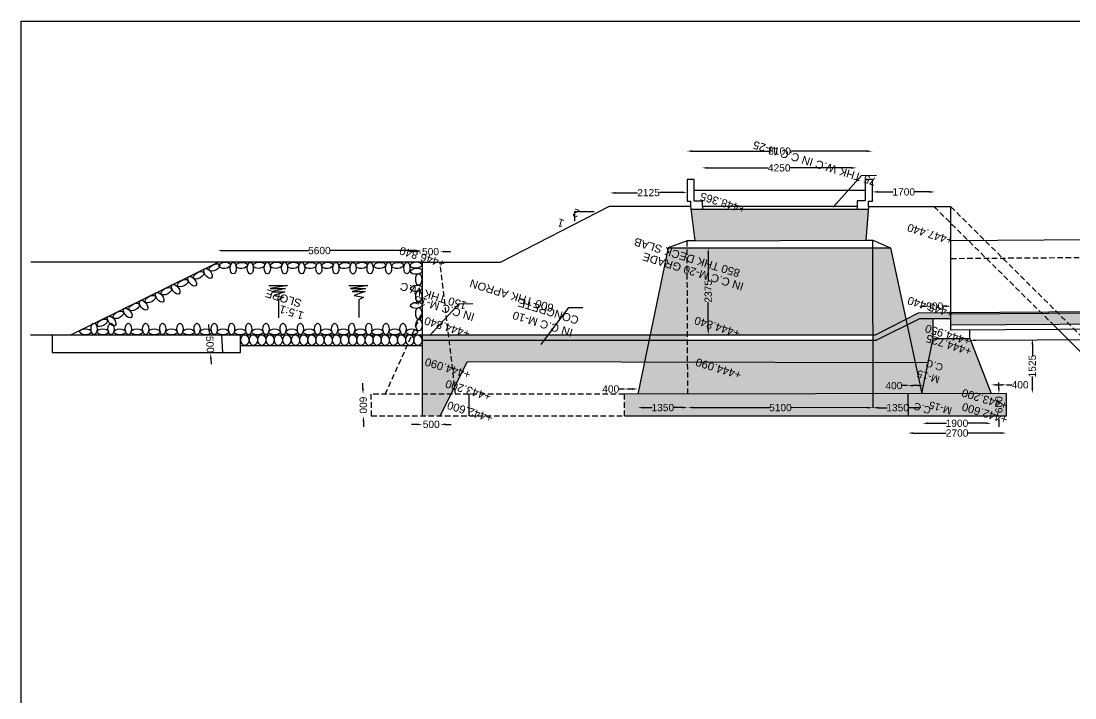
# Model space of a CAD drawing. Header units: millimetres. Extents: x 3621 to 101772, y 3733 to 84143.
# Drawn here: x 3621 to 32578, y 49939 to 68546 of the extents above; entities that cross this region are included whole.
import ezdxf

# ---------------------------------------------------------------- set-up
doc = ezdxf.new("R2010")
doc.units = ezdxf.units.MM
doc.header["$MEASUREMENT"] = 0
doc.linetypes.add('DASHED', pattern=[0.75, 0.5, -0.25])
for name, color, linetype in [('DIM', 7, 'Continuous'), ('DWG', 7, 'Continuous'), ('DWG @ 1', 7, 'Continuous'), ('TXT', 7, 'Continuous'), ('TXT @ 1', 7, 'Continuous')]:
    doc.layers.add(name, color=color, linetype=linetype)
doc.styles.add('Notes', font='arial.ttf')
doc.styles.get("Standard").update_dxf_attribs({"font": 'arial.ttf'})
doc.dimstyles.new('Civil', dxfattribs={"dimtxt": 200, "dimasz": 150, "dimexe": 0.1, "dimexo": 0.0625, "dimgap": 0.09, "dimtad": 0, "dimdec": 0, "dimzin": 12, "dimdsep": 46, "dimtxsty": 'Standard', "dimcen": 0.1, "dimse1": 1, "dimse2": 1, "dimadec": 0, "dimazin": 2, "dimtfac": 1, "dimtdec": 0, "dimtofl": 0, "dimtmove": 0, "dimatfit": 3, "dimfxl": 1, "dimfrac": 1, "dimtolj": 1, "dimtzin": 0, "dimarcsym": 0})
pattern_1 = [(50, (0, 0), (179.31505, -15.68803), [18.75, -206.25]), (355, (0, 0), (-34.68783, 188.04803), [15, -165]), (100.45144, (14.94, -1.3), (144.6272, 172.36), [15.93505, -175.28553]), (46.1842, (0, 50), (266.81033, -41.3798), [28.125, -309.375]), (96.63564, (22.23, 46.55), (233.6655, 243.52965), [23.9026, -262.9284]), (351.18416, (0, 50), (233.6655, 243.52965), [22.5, -247.5]), (21, (25, 37.5), (149.22676, -100.65472), [18.75, -206.25]), (326, (25, 37.5), (60.82883, 181.2875), [15, -165]), (71.45144, (37.44, 29.11), (210.0556, 80.6328), [15.93505, -175.28553]), (37.5, (0, 0), (3.039964, 83.223463), [0, -163, 0, -167.5, 0, -165.625]), (7.5, (0, 0), (65.76738, 98.60293), [0, -95.5, 0, -159.25, 0, -63.125]), (327.5, (-55.75, 0), (133.45561, -5.63872), [0, -62.5, 0, -195, 0, -258.75]), (317.5, (-80.75, 0), (145.79654, 25.02625), [0, -81.25, 0, -129.5, 0, -183.75])]

# ---------------------------------------------------------------- blocks, each defined once
blk = doc.blocks.new('*D2')
at = {"layer": 'Defpoints', "color": 0, "ltscale": 100, "transparency": 16777216}
for p in [(9125, 59923), (8827, 59413), (9154, 59432)]:
    blk.add_point(p, dxfattribs=at)
at = {"layer": 'DIM', "color": 0, "lineweight": -2, "ltscale": 100, "transparency": 16777216}
for p, q in [((8789, 60054), (8780, 60203)), ((8836, 59263), (8845, 59113))]:
    blk.add_line(p, q, dxfattribs=at)
at = {"layer": 'DIM', "color": 0, "ltscale": 100, "transparency": 16777216}
for points in [[(8814, 60055), (8764, 60052), (8798, 59904)], [(8861, 59264), (8811, 59261), (8827, 59413)]]:
    blk.add_solid(points, dxfattribs=at)
at = {"layer": 'DIM', "color": 0, "ltscale": 100, "transparency": 16777216, "insert": (8812, 59658), "char_height": 200, "attachment_point": 5, "rotation": 273.3788}
blk.add_mtext('\\A1;500', dxfattribs=at)
blk = doc.blocks.new('*D3')
at = {"layer": 'Defpoints', "color": 0, "ltscale": 100, "transparency": 16777216}
for p in [(9020, 62202), (14616, 62236), (14616, 62202)]:
    blk.add_point(p, dxfattribs=at)
at = {"layer": 'DIM', "color": 0, "lineweight": -2, "ltscale": 100, "transparency": 16777216}
for p, q in [((9170, 62236), (11520, 62236)), ((14466, 62236), (12117, 62236))]:
    blk.add_line(p, q, dxfattribs=at)
at = {"layer": 'DIM', "color": 0, "ltscale": 100, "transparency": 16777216}
for points in [[(9170, 62260), (9170, 62210), (9020, 62236)], [(14466, 62260), (14466, 62210), (14616, 62236)]]:
    blk.add_solid(points, dxfattribs=at)
at = {"layer": 'DIM', "color": 0, "ltscale": 100, "transparency": 16777216, "insert": (11818, 62236), "char_height": 200, "attachment_point": 5}
blk.add_mtext('\\A1;5600', dxfattribs=at)
blk = doc.blocks.new('*D4')
at = {"layer": 'Defpoints', "color": 0, "ltscale": 100, "transparency": 16777216}
for p in [(14616, 62235.5), (15126.5, 62235.5), (15126.5, 62207.5)]:
    blk.add_point(p, dxfattribs=at)
at = {"layer": 'DIM', "color": 0, "lineweight": -2, "ltscale": 100, "transparency": 16777216}
for p, q in [((14466, 62207.5), (14316, 62207.5)), ((15276.5, 62207.5), (15426.5, 62207.5))]:
    blk.add_line(p, q, dxfattribs=at)
at = {"layer": 'DIM', "color": 0, "ltscale": 100, "transparency": 16777216}
for points in [[(14466, 62232.5), (14466, 62182.5), (14616, 62207.5)], [(15276.5, 62232.5), (15276.5, 62182.5), (15126.5, 62207.5)]]:
    blk.add_solid(points, dxfattribs=at)
at = {"layer": 'DIM', "color": 0, "ltscale": 100, "transparency": 16777216, "insert": (14871.25, 62207.5), "char_height": 200, "attachment_point": 5}
blk.add_mtext('\\A1;500', dxfattribs=at)
blk = doc.blocks.new('*D5')
at = {"layer": 'Defpoints', "color": 0, "ltscale": 100, "transparency": 16777216}
for p in [(19802, 63837), (21923, 63854), (21923, 63838)]:
    blk.add_point(p, dxfattribs=at)
at = {"layer": 'DIM', "color": 0, "lineweight": -2, "ltscale": 100, "transparency": 16777216}
for p, q in [((19953, 63822), (20562, 63827)), ((21773, 63837), (21164, 63832))]:
    blk.add_line(p, q, dxfattribs=at)
at = {"layer": 'DIM', "color": 0, "ltscale": 100, "transparency": 16777216}
for points in [[(19952, 63847), (19953, 63797), (19803, 63821)], [(21773, 63862), (21773, 63812), (21923, 63838)]]:
    blk.add_solid(points, dxfattribs=at)
at = {"layer": 'DIM', "color": 0, "ltscale": 100, "transparency": 16777216, "insert": (20863, 63830), "char_height": 200, "attachment_point": 5, "rotation": 0.4594}
blk.add_mtext('\\A1;2125', dxfattribs=at)
blk = doc.blocks.new('*D6')
at = {"layer": 'Defpoints', "color": 0, "ltscale": 100, "transparency": 16777216}
for p in [(22328, 64627), (26577, 64627), (26577, 64510)]:
    blk.add_point(p, dxfattribs=at)
at = {"layer": 'DIM', "color": 0, "lineweight": -2, "ltscale": 100, "transparency": 16777216}
for p, q in [((22478, 64510), (24150, 64510)), ((26427, 64510), (24755, 64510))]:
    blk.add_line(p, q, dxfattribs=at)
at = {"layer": 'DIM', "color": 0, "ltscale": 100, "transparency": 16777216}
for points in [[(22478, 64535), (22478, 64485), (22328, 64510)], [(26427, 64535), (26427, 64485), (26577, 64510)]]:
    blk.add_solid(points, dxfattribs=at)
at = {"layer": 'DIM', "color": 0, "ltscale": 100, "transparency": 16777216, "insert": (24452, 64510), "char_height": 200, "attachment_point": 5}
blk.add_mtext('\\A1;4250', dxfattribs=at)
blk = doc.blocks.new('*D7')
at = {"layer": 'Defpoints', "color": 0, "ltscale": 100, "transparency": 16777216}
for p in [(21916, 64936), (27010, 64970), (27010, 64936)]:
    blk.add_point(p, dxfattribs=at)
at = {"layer": 'DIM', "color": 0, "lineweight": -2, "ltscale": 100, "transparency": 16777216}
for p, q in [((22066, 64970), (24164, 64970)), ((26860, 64970), (24761, 64970))]:
    blk.add_line(p, q, dxfattribs=at)
at = {"layer": 'DIM', "color": 0, "ltscale": 100, "transparency": 16777216}
for points in [[(22066, 64995), (22066, 64945), (21916, 64970)], [(26860, 64995), (26860, 64945), (27010, 64970)]]:
    blk.add_solid(points, dxfattribs=at)
at = {"layer": 'DIM', "color": 0, "ltscale": 100, "transparency": 16777216, "insert": (24463, 64970), "char_height": 200, "attachment_point": 5}
blk.add_mtext('\\A1;5100', dxfattribs=at)
blk = doc.blocks.new('*D8')
at = {"layer": 'Defpoints', "color": 0, "ltscale": 100, "transparency": 16777216}
for p in [(27015, 63796), (28731, 63849), (28731, 63796)]:
    blk.add_point(p, dxfattribs=at)
at = {"layer": 'DIM', "color": 0, "lineweight": -2, "ltscale": 100, "transparency": 16777216}
for p, q in [((27165, 63849), (27584, 63849)), ((28581, 63849), (28162, 63849))]:
    blk.add_line(p, q, dxfattribs=at)
at = {"layer": 'DIM', "color": 0, "ltscale": 100, "transparency": 16777216}
for points in [[(27165, 63874), (27165, 63824), (27015, 63849)], [(28581, 63874), (28581, 63824), (28731, 63849)]]:
    blk.add_solid(points, dxfattribs=at)
at = {"layer": 'DIM', "color": 0, "ltscale": 100, "transparency": 16777216, "insert": (27873, 63849), "char_height": 200, "attachment_point": 5}
blk.add_mtext('\\A1;1700', dxfattribs=at)
blk = doc.blocks.new('*D9')
at = {"layer": 'Defpoints', "color": 0, "ltscale": 100, "transparency": 16777216}
for p in [(22466, 62311), (22502, 62311), (22454, 59923)]:
    blk.add_point(p, dxfattribs=at)
at = {"layer": 'DIM', "color": 0, "lineweight": -2, "ltscale": 100, "transparency": 16777216}
for p, q in [((22502, 62161), (22502, 61418)), ((22502, 60073), (22502, 60816))]:
    blk.add_line(p, q, dxfattribs=at)
at = {"layer": 'DIM', "color": 0, "ltscale": 100, "transparency": 16777216}
for points in [[(22477, 62161), (22527, 62161), (22502, 62311)], [(22477, 60073), (22527, 60073), (22502, 59923)]]:
    blk.add_solid(points, dxfattribs=at)
at = {"layer": 'DIM', "color": 0, "ltscale": 100, "transparency": 16777216, "insert": (22502, 61117), "char_height": 200, "attachment_point": 5, "rotation": 90}
blk.add_mtext('\\A1;2375', dxfattribs=at)
blk = doc.blocks.new('*D10')
at = {"layer": 'Defpoints', "color": 0, "ltscale": 100, "transparency": 16777216}
for p in [(28279, 60709), (28279, 60709), (29171, 60709)]:
    blk.add_point(p, dxfattribs=at)
at = {"layer": 'DIM', "color": 0, "lineweight": -2, "ltscale": 100, "transparency": 16777216}
for p, q in [((28429, 60709), (28504, 60709)), ((29021, 60709), (28945, 60709))]:
    blk.add_line(p, q, dxfattribs=at)
at = {"layer": 'DIM', "color": 0, "ltscale": 100, "transparency": 16777216}
for points in [[(28429, 60734), (28429, 60684), (28279, 60709)], [(29021, 60734), (29021, 60684), (29171, 60709)]]:
    blk.add_solid(points, dxfattribs=at)
at = {"layer": 'DIM', "color": 0, "ltscale": 100, "transparency": 16777216, "insert": (28725, 60709), "char_height": 200, "attachment_point": 5}
blk.add_mtext('\\A1;900', dxfattribs=at)
blk = doc.blocks.new('*D11')
at = {"layer": 'Defpoints', "color": 0, "ltscale": 100, "transparency": 16777216}
for p in [(27979, 58524), (27979, 58499), (28414, 58499)]:
    blk.add_point(p, dxfattribs=at)
at = {"layer": 'DIM', "color": 0, "lineweight": -2, "ltscale": 100, "transparency": 16777216}
for p, q in [((27979, 58524), (27829, 58524)), ((28264, 58524), (28129, 58524))]:
    blk.add_line(p, q, dxfattribs=at)
at = {"layer": 'DIM', "color": 0, "ltscale": 100, "transparency": 16777216}
for points in [[(28129, 58549), (28129, 58499), (27979, 58524)], [(28264, 58549), (28264, 58499), (28414, 58524)]]:
    blk.add_solid(points, dxfattribs=at)
at = {"layer": 'DIM', "color": 0, "ltscale": 100, "transparency": 16777216, "insert": (27604, 58524), "char_height": 200, "attachment_point": 5}
blk.add_mtext('\\A1;400', dxfattribs=at)
blk = doc.blocks.new('*D12')
at = {"layer": 'Defpoints', "color": 0, "ltscale": 100, "transparency": 16777216}
for p in [(28380, 57917), (27031, 57913), (28380, 57913)]:
    blk.add_point(p, dxfattribs=at)
at = {"layer": 'DIM', "color": 0, "lineweight": -2, "ltscale": 100, "transparency": 16777216}
for p, q in [((27181, 57917), (27417, 57917)), ((28230, 57917), (27995, 57917))]:
    blk.add_line(p, q, dxfattribs=at)
at = {"layer": 'DIM', "color": 0, "ltscale": 100, "transparency": 16777216}
for points in [[(27181, 57942), (27181, 57892), (27031, 57917)], [(28230, 57942), (28230, 57892), (28380, 57917)]]:
    blk.add_solid(points, dxfattribs=at)
at = {"layer": 'DIM', "color": 0, "ltscale": 100, "transparency": 16777216, "insert": (27706, 57917), "char_height": 200, "attachment_point": 5}
blk.add_mtext('\\A1;1350', dxfattribs=at)
blk = doc.blocks.new('*D13')
at = {"layer": 'Defpoints', "color": 0, "ltscale": 100, "transparency": 16777216}
for p in [(20197, 58431), (20198, 58292), (20568, 58293)]:
    blk.add_point(p, dxfattribs=at)
at = {"layer": 'DIM', "color": 0, "lineweight": -2, "ltscale": 100, "transparency": 16777216}
for p, q in [((20197, 58431), (20047, 58431)), ((20418, 58431), (20347, 58431))]:
    blk.add_line(p, q, dxfattribs=at)
at = {"layer": 'DIM', "color": 0, "ltscale": 100, "transparency": 16777216}
for points in [[(20347, 58456), (20347, 58406), (20197, 58431)], [(20418, 58456), (20418, 58406), (20568, 58432)]]:
    blk.add_solid(points, dxfattribs=at)
at = {"layer": 'DIM', "color": 0, "ltscale": 100, "transparency": 16777216, "insert": (19823, 58430), "char_height": 200, "attachment_point": 5, "rotation": 0.0859}
blk.add_mtext('\\A1;400', dxfattribs=at)
blk = doc.blocks.new('*D14')
at = {"layer": 'Defpoints', "color": 0, "ltscale": 100, "transparency": 16777216}
for p in [(20568, 58293), (21940, 58295), (21940, 57921)]:
    blk.add_point(p, dxfattribs=at)
at = {"layer": 'DIM', "color": 0, "lineweight": -2, "ltscale": 100, "transparency": 16777216}
for p, q in [((20719, 57919), (20966, 57920)), ((21790, 57921), (21544, 57920))]:
    blk.add_line(p, q, dxfattribs=at)
at = {"layer": 'DIM', "color": 0, "ltscale": 100, "transparency": 16777216}
for points in [[(20719, 57944), (20719, 57894), (20569, 57919)], [(21790, 57946), (21790, 57896), (21940, 57921)]]:
    blk.add_solid(points, dxfattribs=at)
at = {"layer": 'DIM', "color": 0, "ltscale": 100, "transparency": 16777216, "insert": (21255, 57920), "char_height": 200, "attachment_point": 5, "rotation": 0.0859}
blk.add_mtext('\\A1;1350', dxfattribs=at)
blk = doc.blocks.new('*D15')
at = {"layer": 'Defpoints', "color": 0, "ltscale": 100, "transparency": 16777216}
for p in [(21940, 57921), (27031, 57917), (27031, 57917)]:
    blk.add_point(p, dxfattribs=at)
at = {"layer": 'DIM', "color": 0, "lineweight": -2, "ltscale": 100, "transparency": 16777216}
for p, q in [((22090, 57921), (24187, 57919)), ((26881, 57917), (24784, 57919))]:
    blk.add_line(p, q, dxfattribs=at)
at = {"layer": 'DIM', "color": 0, "ltscale": 100, "transparency": 16777216}
for points in [[(22090, 57946), (22090, 57896), (21940, 57921)], [(26881, 57942), (26881, 57892), (27031, 57917)]]:
    blk.add_solid(points, dxfattribs=at)
at = {"layer": 'DIM', "color": 0, "ltscale": 100, "transparency": 16777216, "insert": (24486, 57919), "char_height": 200, "attachment_point": 5, "rotation": 359.9506}
blk.add_mtext('\\A1;5100', dxfattribs=at)
blk = doc.blocks.new('*D16')
at = {"layer": 'Defpoints', "color": 0, "ltscale": 100, "transparency": 16777216}
for p in [(13017, 58289), (13234, 58292), (13242, 57692)]:
    blk.add_point(p, dxfattribs=at)
at = {"layer": 'DIM', "color": 0, "lineweight": -2, "ltscale": 100, "transparency": 16777216}
for p, q in [((13015, 58439), (13013, 58589)), ((13028, 57539), (13030, 57389))]:
    blk.add_line(p, q, dxfattribs=at)
at = {"layer": 'DIM', "color": 0, "ltscale": 100, "transparency": 16777216}
for points in [[(13040, 58440), (12990, 58439), (13017, 58289)], [(13053, 57540), (13003, 57539), (13026, 57689)]]:
    blk.add_solid(points, dxfattribs=at)
at = {"layer": 'DIM', "color": 0, "ltscale": 100, "transparency": 16777216, "insert": (13022, 57989), "char_height": 200, "attachment_point": 5, "rotation": 270.7877}
blk.add_mtext('\\A1;600', dxfattribs=at)
blk = doc.blocks.new('*D17')
at = {"layer": 'Defpoints', "color": 0, "ltscale": 100, "transparency": 16777216}
for p in [(14647, 57692), (15135, 57692), (15135, 57459)]:
    blk.add_point(p, dxfattribs=at)
at = {"layer": 'DIM', "color": 0, "lineweight": -2, "ltscale": 100, "transparency": 16777216}
for p, q in [((14497, 57459), (14347, 57459)), ((15285, 57459), (15435, 57459))]:
    blk.add_line(p, q, dxfattribs=at)
at = {"layer": 'DIM', "color": 0, "ltscale": 100, "transparency": 16777216}
for points in [[(14497, 57484), (14497, 57434), (14647, 57459)], [(15285, 57484), (15285, 57434), (15135, 57459)]]:
    blk.add_solid(points, dxfattribs=at)
at = {"layer": 'DIM', "color": 0, "ltscale": 100, "transparency": 16777216, "insert": (14891, 57459), "char_height": 200, "attachment_point": 5}
blk.add_mtext('\\A1;500', dxfattribs=at)
blk = doc.blocks.new('*D18')
at = {"layer": 'Defpoints', "color": 0, "ltscale": 100, "transparency": 16777216}
for p in [(28391, 57692), (30282, 57692), (30282, 57489)]:
    blk.add_point(p, dxfattribs=at)
at = {"layer": 'DIM', "color": 0, "lineweight": -2, "ltscale": 100, "transparency": 16777216}
for p, q in [((28541, 57489), (29047, 57489)), ((30132, 57489), (29625, 57489))]:
    blk.add_line(p, q, dxfattribs=at)
at = {"layer": 'DIM', "color": 0, "ltscale": 100, "transparency": 16777216}
for points in [[(28541, 57514), (28541, 57464), (28391, 57489)], [(30132, 57514), (30132, 57464), (30282, 57489)]]:
    blk.add_solid(points, dxfattribs=at)
at = {"layer": 'DIM', "color": 0, "ltscale": 100, "transparency": 16777216, "insert": (29336, 57489), "char_height": 200, "attachment_point": 5}
blk.add_mtext('\\A1;1900', dxfattribs=at)
blk = doc.blocks.new('*D19')
at = {"layer": 'Defpoints', "color": 0, "ltscale": 100, "transparency": 16777216}
for p in [(27990, 57198), (30692, 57220), (30692, 57198)]:
    blk.add_point(p, dxfattribs=at)
at = {"layer": 'DIM', "color": 0, "lineweight": -2, "ltscale": 100, "transparency": 16777216}
for p, q in [((28140, 57220), (29041, 57220)), ((30542, 57220), (29641, 57220))]:
    blk.add_line(p, q, dxfattribs=at)
at = {"layer": 'DIM', "color": 0, "ltscale": 100, "transparency": 16777216}
for points in [[(28140, 57245), (28140, 57195), (27990, 57220)], [(30542, 57245), (30542, 57195), (30692, 57220)]]:
    blk.add_solid(points, dxfattribs=at)
at = {"layer": 'DIM', "color": 0, "ltscale": 100, "transparency": 16777216, "insert": (29341, 57220), "char_height": 200, "attachment_point": 5}
blk.add_mtext('\\A1;2700', dxfattribs=at)
blk = doc.blocks.new('*D20')
at = {"layer": 'Defpoints', "color": 0, "ltscale": 100, "transparency": 16777216}
for p in [(30489, 58308), (30697, 58308), (30697, 57692)]:
    blk.add_point(p, dxfattribs=at)
at = {"layer": 'DIM', "color": 0, "lineweight": -2, "ltscale": 100, "transparency": 16777216}
for p, q in [((30489, 58458), (30489, 58608)), ((30489, 57542), (30489, 57392))]:
    blk.add_line(p, q, dxfattribs=at)
at = {"layer": 'DIM', "color": 0, "ltscale": 100, "transparency": 16777216}
for points in [[(30464, 58458), (30514, 58458), (30489, 58308)], [(30464, 57542), (30514, 57542), (30489, 57692)]]:
    blk.add_solid(points, dxfattribs=at)
at = {"layer": 'DIM', "color": 0, "ltscale": 100, "transparency": 16777216, "insert": (30489, 58000), "char_height": 200, "attachment_point": 5, "rotation": 90}
blk.add_mtext('\\A1;600', dxfattribs=at)
blk = doc.blocks.new('*D21')
at = {"layer": 'Defpoints', "color": 0, "ltscale": 100, "transparency": 16777216}
for p in [(30696, 58546), (30281, 58307), (30697, 58308)]:
    blk.add_point(p, dxfattribs=at)
at = {"layer": 'DIM', "color": 0, "lineweight": -2, "ltscale": 100, "transparency": 16777216}
for p, q in [((30430, 58546), (30546, 58546)), ((30696, 58546), (30846, 58546))]:
    blk.add_line(p, q, dxfattribs=at)
at = {"layer": 'DIM', "color": 0, "ltscale": 100, "transparency": 16777216}
for points in [[(30430, 58571), (30430, 58521), (30280, 58545)], [(30546, 58571), (30546, 58521), (30696, 58546)]]:
    blk.add_solid(points, dxfattribs=at)
at = {"layer": 'DIM', "color": 0, "ltscale": 100, "transparency": 16777216, "insert": (31071, 58546), "char_height": 200, "attachment_point": 5, "rotation": 0.0859}
blk.add_mtext('\\A1;400', dxfattribs=at)
blk = doc.blocks.new('*D22')
at = {"layer": 'Defpoints', "color": 0, "ltscale": 100, "transparency": 16777216}
for p in [(30697, 59813), (31408, 59813), (30697, 58308)]:
    blk.add_point(p, dxfattribs=at)
at = {"layer": 'DIM', "color": 0, "lineweight": -2, "ltscale": 100, "transparency": 16777216}
for p, q in [((31408, 59663), (31408, 59351)), ((31408, 58458), (31408, 58771))]:
    blk.add_line(p, q, dxfattribs=at)
at = {"layer": 'DIM', "color": 0, "ltscale": 100, "transparency": 16777216}
for points in [[(31383, 59663), (31433, 59663), (31408, 59813)], [(31383, 58458), (31433, 58458), (31408, 58308)]]:
    blk.add_solid(points, dxfattribs=at)
at = {"layer": 'DIM', "color": 0, "ltscale": 100, "transparency": 16777216, "insert": (31408, 59061), "char_height": 200, "attachment_point": 5, "rotation": 90}
blk.add_mtext('\\A1;1525', dxfattribs=at)
blk = doc.blocks.new('*D23')
at = {"layer": 'Defpoints', "color": 0, "ltscale": 100, "transparency": 16777216}
for p in [(42191, 60525), (29688, 60448), (42196, 59848)]:
    blk.add_point(p, dxfattribs=at)
at = {"layer": 'DIM', "color": 0, "lineweight": -2, "ltscale": 100, "transparency": 16777216}
for p, q in [((29842, 59771), (35577, 59807)), ((42046, 59847), (36311, 59811))]:
    blk.add_line(p, q, dxfattribs=at)
at = {"layer": 'DIM', "color": 0, "ltscale": 100, "transparency": 16777216}
for points in [[(29842, 59796), (29842, 59746), (29692, 59770)], [(42045, 59872), (42046, 59822), (42196, 59848)]]:
    blk.add_solid(points, dxfattribs=at)
at = {"layer": 'DIM', "color": 0, "ltscale": 100, "transparency": 16777216, "insert": (35944, 59809), "char_height": 200, "attachment_point": 5, "rotation": 0.3555}
blk.add_mtext('\\A1;12500', dxfattribs=at)

msp = doc.modelspace()

# ---------------------------------------------------------------- hatches: boundary and pattern name
at = {"layer": 'DWG', "ltscale": 300}
h = msp.add_hatch(dxfattribs=at)
h.set_pattern_fill('AR-CONC', color=256, scale=25)
h.set_pattern_definition(pattern_1)
h.paths.add_polyline_path([(20877, 59777.3), (20752.4, 59177.5), (21936.4, 59175.4), (21934.1, 59777.3)])
h.paths.add_polyline_path([(20907.4, 59923.1), (21933.5, 59923.1), (21924.2, 62310.8), (21403.7, 62310.9)])
h.paths.add_polyline_path([(20752.4, 59177.5), (20568.5, 58292.8), (21939.8, 58294.8), (21936.4, 59175.4)])
h.paths.add_polyline_path([(21934.1, 59777.3), (21933.5, 59923.1), (20907.4, 59923.1), (20877, 59777.3)])
h.paths.add_polyline_path([(20877, 59777.3), (20907.4, 59923.1), (15367.7, 59923.1), (15384.9, 59777.3)])
h.paths.add_polyline_path([(15384.9, 59777.3), (15367.7, 59923.1), (14646.9, 59923.1), (14646.9, 59777.3)])
h.paths.add_polyline_path([(27028.6, 59166.3), (27030.3, 58302.5), (28374, 58304.5), (28189.4, 59164.2)])
h.paths.add_polyline_path([(28189.4, 59164.2), (27967.6, 60196.7), (27120.3, 59777.3), (27027.3, 59777.3), (27028.6, 59166.3)])
h.paths.add_polyline_path([(28189.4, 59164.2), (28550.5, 59163.6), (28684.8, 59817.4), (28684.8, 60369.8), (28317.5, 60369.8), (27967.6, 60196.7)])
h.paths.add_polyline_path([(28374, 58304.5), (28550.5, 59163.6), (28189.4, 59164.2)])
h.paths.add_polyline_path([(27513.8, 62309.9), (27022.1, 62310), (27027, 59923.1), (27101.7, 59923.1), (27934.6, 60350.4)])
h.paths.add_polyline_path([(27967.6, 60196.7), (27934.6, 60350.4), (27101.7, 59923.1), (27027, 59923.1), (27027.3, 59777.3), (27120.3, 59777.3)])
h = msp.add_hatch(dxfattribs=at)
h.set_pattern_fill('AR-CONC', color=256, scale=25)
h.set_pattern_definition(pattern_1)
h.paths.add_polyline_path([(31671.3, 60508.2), (29170.6, 60492), (29170.6, 60369.8), (29169.8, 60199.1), (31966.9, 60215.4)])
h.paths.add_polyline_path([(32120, 60511.1), (31671.3, 60508.2), (31966.9, 60215.4), (32415.1, 60218)])
h.paths.add_polyline_path([(29170.6, 60533.2), (28283.2, 60529.3), (27934.6, 60350.4), (27967.6, 60196.7), (28317.5, 60369.8), (29170.6, 60369.8)])
at = {"layer": 'DWG @ 1', "ltscale": 300}
h = msp.add_hatch(dxfattribs=at)
h.set_pattern_fill('AR-CONC', color=256, scale=25)
h.set_pattern_definition(pattern_1)
h.paths.add_polyline_path([(22026.8, 63373.4), (22133.7, 62509.2), (26833.5, 62521.1), (26897.3, 63377.8), (26592.4, 63377.8)])
h.paths.add_polyline_path([(21924.2, 62310.8), (21933.5, 59923.1), (27027, 59923.1), (27022.1, 62310)])
h.paths.add_polyline_path([(27028.6, 59166.3), (27027.3, 59777.3), (21934.1, 59777.3), (21936.4, 59175.4)])
h.paths.add_polyline_path([(21936.4, 59175.4), (21939.8, 58294.8), (27030.3, 58302.5), (27028.6, 59166.3)])
h.paths.add_polyline_path([(20197.6, 58292.2), (20197.6, 57692.2), (27997.7, 57692.2), (27990.2, 58303.9)])
h.paths.add_polyline_path([(27997.7, 57692.2), (30696.7, 57692.2), (30696.7, 58308), (27990.2, 58303.9)])
h.paths.add_polyline_path([(30280.6, 58307.4), (29685.7, 59817.4), (28684.8, 59817.4), (28374, 58304.5)])
h.paths.add_polyline_path([(20752.4, 59177.5), (20877, 59777.3), (15384.9, 59777.3), (15537.2, 58485.9), (15892, 59186.3)])
h.paths.add_polyline_path([(14646.9, 58292.2), (15439.1, 58292.2), (15537.2, 58485.9), (15384.9, 59777.3), (14646.9, 59777.3)])
h.paths.add_polyline_path([(14646.9, 58292.2), (14646.9, 57692.2), (15135.1, 57692.2), (15439.1, 58292.2)])
h.paths.add_polyline_path([(23342.6, 59994.3), (24745.3, 59994.3), (24745.3, 60331.3), (23342.6, 60331.3)], flags=24)
h.paths.add_polyline_path([(23336.9, 61646.3), (26474, 61646.3), (26474, 61987.6), (23336.9, 61987.6)], flags=24)
h.paths.add_polyline_path([(23439.4, 61279), (26439.1, 61279), (26439.1, 61620.3), (23439.4, 61620.3)], flags=24)
h.paths.add_polyline_path([(23377.4, 58846.2), (24780.1, 58846.2), (24780.1, 59183.2), (23377.4, 59183.2)], flags=9)
h.paths.add_polyline_path([(29162.6, 57860.4), (29901.2, 57860.4), (29901.2, 58166.8), (29162.6, 58166.8)], flags=24)
h.paths.add_polyline_path([(28590.5, 57871.7), (29175.1, 57871.7), (29175.1, 58182), (28590.5, 58182)], flags=24)
h.paths.add_polyline_path([(28831.7, 58718.9), (29570.3, 58718.9), (29570.3, 59025.3), (28831.7, 59025.3)], flags=24)
h.paths.add_polyline_path([(28924.5, 59053.3), (29509.1, 59053.3), (29509.1, 59363.5), (28924.5, 59363.5)], flags=24)
h = msp.add_hatch(dxfattribs=at)
h.set_pattern_fill('AR-CONC', color=256, scale=25)
h.set_pattern_definition(pattern_1)
h.paths.add_polyline_path([(32120, 60511.1), (32415.1, 60218), (42675.1, 60277.8), (42674.2, 60499.4), (42617.9, 60498.5, -1.0410657), (42558.4, 60496.1, -0.437368), (42590.5, 60525.9), (42590.5, 60579.9), (41262.5, 60570.5)])
h.paths.add_polyline_path([(42191.3, 54766.8), (42697.7, 54766.8), (42678.5, 59449.9), (42191.3, 59449.7)])
h.paths.add_polyline_path([(43179.2, 59450.2), (42678.5, 59449.9), (42697.7, 54766.8), (43199.2, 54766.8)])
h.paths.add_polyline_path([(42675.7, 60131.6), (42191.3, 60128.6), (42191.3, 59449.7), (42678.5, 59449.9)])
h.paths.add_polyline_path([(42678.5, 59449.9), (43179.2, 59450.2), (43176.3, 60134.7), (42675.7, 60131.6)])
h.paths.add_polyline_path([(42734.6, 60580.9), (42734.6, 60525.2, -0.481879), (42771.1, 60496.1, -1.0652542), (42711.7, 60499.9), (42674.2, 60499.4), (42675.1, 60277.8), (52963.1, 60337.8), (53279.6, 60655.7)])
h.paths.add_polyline_path([(40449.2, 60076.1), (41851.9, 60076.1), (41851.9, 60413), (40449.2, 60413)], flags=9)

# ---------------------------------------------------------------- linework, layer by layer
at = {"ltscale": 100}
msp.add_lwpolyline([(101771.4, 3745.9), (3621.1, 3745.9), (3621.1, 68546.1), (101771.4, 68546.1)], close=True, dxfattribs=at)
at = {"layer": 'DWG'}
for points in [[(14646.9, 59777.3), (27120.3, 59777.3), (28317.5, 60369.8), (29170.6, 60369.8), (29170.6, 63441.1), (26902, 63441.1), (26902, 63598.8), (27015.1, 63598.8), (27015.1, 64192.6), (26810.4, 64192.6), (26810.4, 63605.4), (26592.4, 63605.4), (26592.4, 63377.8)], [(22348.4, 63452.7), (22348.4, 63594.3), (22118.5, 63594.3), (22118.5, 64195.2), (21922.8, 64195.2), (21922.8, 63594.3), (22010.9, 63594.3), (22016.9, 63454.1)], [(22118.5, 63894.4), (26810.4, 63899.5)], [(14646.9, 61916.3), (16792.5, 61916.3), (19791.8, 63454.1), (22016.9, 63454.1), (22133.7, 62509.2), (21923.4, 62509.2), (21403.7, 62310.9), (20568.5, 58292.8)], [(26592.4, 63452.7), (22348.4, 63452.7), (22348.4, 63373.7)], [(26902, 63441.1), (26833.5, 62521.1), (27021.7, 62521.1), (27513.8, 62309.9), (28374, 58304.5), (28684.8, 59817.4), (28684.8, 60369.8)], [(22026.8, 63373.4), (26592.4, 63377.8)], [(26592.4, 63377.8), (26897.3, 63377.8)], [(29170.6, 62517.1), (56142.4, 62707), (56142.4, 60215.1), (29169, 60047.8), (29170.6, 60369.8)], [(21403.7, 62310.9), (27513.8, 62309.9)], [(22133.7, 62509.2), (26833.5, 62521.1)], [(27031.1, 57912.9), (27021.7, 62521.1)], [(14646.9, 57692.2), (14646.9, 61916.3), (3886, 61916.3)], [(4992.2, 59923.1), (9033.7, 61916.3)], [(10428, 61276.5), (10943.5, 61276.5), (10469, 61194), (10890, 61194), (10514.5, 61103.5), (10869.5, 61103.5), (10568, 61000), (10828, 60955), (10696, 60880.5), (10696, 60390.5)], [(12631.5, 61280.5), (13147, 61280.5), (12672.5, 61198), (13093.5, 61198), (12718, 61107.5), (13073, 61107.5), (12771.5, 61004), (13031.5, 60959), (12899.5, 60884.5), (12899.5, 60394.5)], [(3875.8, 59923.1), (27101.7, 59923.1), (28283.2, 60529.3), (29170.6, 60533.2)], [(29170.6, 60533.2), (56075.9, 60721)], [(56142.4, 60676), (41262.5, 60570.5), (29170.6, 60492)], [(29169.8, 60199.1), (56142.4, 60356.4)], [(31966.9, 60215.4), (37432.5, 54766.8), (47922.5, 54766.8), (53494, 60340.9)], [(29685.7, 59817.4), (29688.1, 60051)], [(4478.6, 59923.1), (4478.6, 59431.9), (9648.8, 59431.9), (9648.8, 59923.1)], [(28684.8, 59817.4), (29685.7, 59817.4), (30280.6, 58307.4)], [(9648.8, 59630.2), (14646.9, 59630.2)], [(15135.1, 57692.2), (15892, 59186.3), (28550.5, 59163.6)], [(15930.5, 57692.2), (15937.5, 58292.2)], [(20197.6, 57692.2), (30696.7, 57692.2), (30696.7, 58308), (20197.6, 58292.2)], [(27990.2, 58303.9), (27997.7, 57692.2)]]:
    msp.add_lwpolyline(points, dxfattribs=at)
at = {"layer": 'DWG', "linetype": 'DASHED', "ltscale": 300}
for points in [[(28710.6, 63441.1), (31966.9, 60215.4)], [(29170.6, 63441.1), (37910.9, 54758.8)], [(21939.8, 58294.8), (21923.4, 62509.2)], [(29170.6, 62021.5), (56142.4, 62216.1)], [(15560, 58292.2), (15132.6, 61916.3)], [(13629.3, 58292.2), (14646.9, 60547.6)]]:
    msp.add_lwpolyline(points, dxfattribs=at)
at = {"layer": 'DWG', "ltscale": 100}
msp.add_lwpolyline([(9125, 59923.1), (9154, 59431.9)], dxfattribs=at)
at = {"layer": 'DWG', "linetype": 'DASHED', "ltscale": 300}
msp.add_lwpolyline([(13241.8, 57692.2), (20197.6, 57692.2), (20197.6, 58292.2), (13233.6, 58292.2)], close=True, dxfattribs=at)
at = {"layer": 'DWG'}
for centre, major_axis, ratio in [((8758.3, 61608), (98, -124.5), 0.5360676), ((8936.5, 61772.1), (-139.3, -75.1), 0.5122113), ((9215.1, 61830.5), (157.9, 13.4), 0.5360676), ((9449.3, 61753.3), (-0.4, -158.4), 0.5360676), ((9683.1, 61828), (157.9, 13.4), 0.5360676), ((9917.3, 61750.8), (-0.4, -158.4), 0.5360676), ((10154.1, 61832.5), (157.9, 13.4), 0.5360676), ((10388.3, 61755.3), (-0.4, -158.4), 0.5360676), ((10626.6, 61832.5), (157.9, 13.4), 0.5360676), ((10860.8, 61755.3), (-0.4, -158.4), 0.5360676), ((11099.6, 61830), (157.9, 13.4), 0.5360676), ((11333.8, 61752.8), (-0.4, -158.4), 0.5360676), ((11570.1, 61825.5), (157.9, 13.4), 0.5360676), ((11804.3, 61748.3), (-0.4, -158.4), 0.5360676), ((12036.1, 61830), (157.9, 13.4), 0.5360676), ((12270.3, 61752.8), (-0.4, -158.4), 0.5360676), ((12511.1, 61825.5), (157.9, 13.4), 0.5360676), ((12745.3, 61748.3), (-0.4, -158.4), 0.5360676), ((12977.1, 61830), (157.9, 13.4), 0.5360676), ((13211.3, 61752.8), (-0.4, -158.4), 0.5360676), ((13477.6, 61827.5), (157.9, 13.4), 0.5360676), ((13718.8, 61750.3), (-0.4, -158.4), 0.5360676), ((13968.6, 61827.5), (157.9, 13.4), 0.5360676), ((14221.3, 61757.3), (-0.4, -158.4), 0.5360676), ((14475.6, 61839), (157.9, 13.4), 0.5360676), ((14482.6, 61669), (157.9, 13.4), 0.5360676), ((8064.5, 61342), (-139.3, -75.1), 0.5122113), ((8322.7, 61393.2), (98, -124.5), 0.5360676), ((8500.1, 61556.9), (-139.3, -75.1), 0.5122113), ((14548.8, 61445.3), (-0.4, -158.4), 0.5360676), ((7429.9, 60952.9), (98, -124.5), 0.5360676), ((7612.9, 61119.3), (-139.3, -75.1), 0.5122113), ((7871.1, 61170.5), (98, -124.5), 0.5360676), ((14482.6, 61199.5), (157.9, 13.4), 0.5360676), ((14548.8, 60975.8), (-0.4, -158.4), 0.5360676), ((6987.8, 60734.9), (98, -124.5), 0.5360676), ((7171.7, 60901.7), (-139.3, -75.1), 0.5122113), ((14482.6, 60733.5), (157.9, 13.4), 0.5360676), ((6294.4, 60469.1), (-139.3, -75.1), 0.5122113), ((6552.6, 60520.3), (98, -124.5), 0.5360676), ((6729.6, 60683.7), (-139.3, -75.1), 0.5122113), ((14548.8, 60509.8), (-0.4, -158.4), 0.5360676), ((5628, 60086), (0, -158.4), 0.5360676), ((5851.3, 60250.6), (-139.3, -75.1), 0.5122113), ((6109.5, 60301.7), (98, -124.5), 0.5360676), ((6094, 60081.6), (0, -158.4), 0.5360676), ((6567, 60081.6), (0, -158.4), 0.5360676), ((7044, 60081.6), (0, -158.4), 0.5360676), ((7515, 60081.6), (0, -158.4), 0.5360676), ((7985.5, 60081.6), (0, -158.4), 0.5360676), ((8457.5, 60081.6), (0, -158.4), 0.5360676), ((8928, 60081.6), (0, -158.4), 0.5360676), ((9403.5, 60081.6), (0, -158.4), 0.5360676), ((9878, 60081.6), (0, -158.4), 0.5360676), ((10348.5, 60081.6), (0, -158.4), 0.5360676), ((10821.5, 60081.6), (0, -158.4), 0.5360676), ((11297, 60081.6), (0, -158.4), 0.5360676), ((11767, 60081.6), (0, -158.4), 0.5360676), ((12237.5, 60081.6), (0, -158.4), 0.5360676), ((12708.5, 60081.6), (0, -158.4), 0.5360676), ((13176, 60081.6), (0, -158.4), 0.5360676), ((13649, 60081.6), (0, -158.4), 0.5360676), ((14117.5, 60081.6), (0, -158.4), 0.5360676), ((14554.9, 60186.3), (-0.4, -158.4), 0.5360676), ((5393.3, 60005.9), (-158.2, 0), 0.5122113), ((5866.3, 60005.9), (-158.2, 0), 0.5122113), ((6332.2, 60001.5), (-158.2, 0), 0.5122113), ((6805.2, 60001.5), (-158.2, 0), 0.5122113), ((7282.2, 60001.5), (-158.2, 0), 0.5122113), ((7753.2, 60001.5), (-158.2, 0), 0.5122113), ((8223.8, 60001.5), (-158.2, 0), 0.5122113), ((8695.8, 60001.5), (-158.2, 0), 0.5122113), ((9166.2, 60001.5), (-158.2, 0), 0.5122113), ((9641.8, 60001.5), (-158.2, 0), 0.5122113), ((10116.2, 60001.5), (-158.2, 0), 0.5122113), ((10586.8, 60001.5), (-158.2, 0), 0.5122113), ((11059.8, 60001.5), (-158.2, 0), 0.5122113), ((11535.2, 60001.5), (-158.2, 0), 0.5122113), ((12005.2, 60001.5), (-158.2, 0), 0.5122113), ((12475.8, 60001.5), (-158.2, 0), 0.5122113), ((12946.8, 60001.5), (-158.2, 0), 0.5122113), ((13414.2, 60001.5), (-158.2, 0), 0.5122113), ((13887.2, 60001.5), (-158.2, 0), 0.5122113), ((14355.8, 60001.5), (-158.2, 0), 0.5122113), ((9770.2, 59776.7), (-5.8, 146.5), 0.7570879), ((10004.2, 59776.7), (-5.8, 146.5), 0.7570879), ((10235.2, 59776.7), (-5.8, 146.5), 0.7570879), ((10464.2, 59776.7), (-5.8, 146.5), 0.7570879), ((10689.2, 59776.7), (-5.8, 146.5), 0.7570879), ((10923.8, 59776.7), (-5.8, 146.5), 0.7570879), ((11163.8, 59776.7), (-5.8, 146.5), 0.7570879), ((11388.8, 59776.7), (-5.8, 146.5), 0.7570879), ((11611.2, 59776.7), (-5.8, 146.5), 0.7570879), ((11833.8, 59776.7), (-5.8, 146.5), 0.7570879), ((12061.8, 59776.7), (-5.8, 146.5), 0.7570879), ((12290.2, 59776.7), (-5.8, 146.5), 0.7570879), ((12512.2, 59776.7), (-5.8, 146.5), 0.7570879), ((12734.8, 59776.7), (-5.8, 146.5), 0.7570879), ((12960.2, 59776.7), (-5.8, 146.5), 0.7570879), ((13185.8, 59776.7), (-5.8, 146.5), 0.7570879), ((13402.2, 59776.7), (-5.8, 146.5), 0.7570879), ((13627.8, 59776.7), (-5.8, 146.5), 0.7570879), ((13855.8, 59776.7), (-5.8, 146.5), 0.7570879), ((14075.2, 59776.7), (-5.8, 146.5), 0.7570879), ((14300.8, 59776.7), (-5.8, 146.5), 0.7570879), ((14526.2, 59776.7), (-5.8, 146.5), 0.7570879)]:
    msp.add_ellipse(centre, major_axis=major_axis, ratio=ratio, dxfattribs=at)
at = {"layer": 'TXT'}
msp.add_lwpolyline([(19364.5, 63298.5), (18831.5, 63298.5), (18831.5, 63041)], dxfattribs=at)

# ---------------------------------------------------------------- texts
at = {"layer": 'TXT @ 1', "style": 'Notes'}
for s, height, p in [('75 THK W.C IN C.C M-25', 220, (27136.8, 64225.3)), ('+448.365', 220, (23555.4, 63463.9)), ('2', 220, (18982.7, 63346.3)), ('1', 220, (18564.2, 63072.7)), ('+447.440', 220, (29247.8, 62604.3)), ('850 THK DECK SLAB', 220, (23393.7, 61707)), ('+446.840', 220, (15292.9, 61971.1)), ('IN C.C M-20 GRADE', 220, (23496.2, 61339.7)), ('600 THK APRON', 220, (18275, 60748.7)), ('SLOPE', 220, (11350.2, 60877.6)), ('150 THK W.C', 220, (15887.2, 60815.2)), ('IN C.C M-15', 220, (16100.8, 60501.3)), ('CONCRETE', 220, (18966.2, 60412.9)), ('+445.440', 220, (29254.7, 60599.2)), ('1.5:1', 220, (11411.7, 60540.7)), ('IN C.C M-10', 220, (18802.4, 60072.3)), ('+444.840', 220, (15976.8, 60045.2)), ('+444.840', 220, (23398.7, 60054.2)), ('+444.950', 220, (29735.6, 59834.8)), ('+444.725', 220, (29762.8, 59560.1)), ('+444.090', 220, (15991.8, 58915.3)), ('+444.090', 220, (23433.5, 58906.1)), ('C.C', 200, (28976.2, 59108.4)), ('M-15', 200, (28882.7, 58773.4)), ('+443.200', 220, (16554.7, 58311.4)), ('+443.200', 220, (30743.4, 58064.7)), ('+442.600', 220, (16603.2, 57721.6)), ('C.C', 200, (28642.2, 57926.8)), ('M-15', 200, (29213.6, 57914.9)), ('+442.600', 220, (30747.4, 57679.6))]:
    msp.add_text(s, height=height, rotation=162.91013, dxfattribs=at).set_placement(p)

# ---------------------------------------------------------------- dimensions: what is measured, and where the dimension line sits
at = {"layer": 'DIM', "ltscale": 100}
for p1, p2, distance, text, picture, middle in [((21915.7, 64935.8), (27009.6, 64935.8), 34.3, '5100', '*D7', (24462.6, 64970.1)), ((22328.2, 64626.8), (26576.5, 64626.8), -116.7, '4250', '*D6', (24452.3, 64510.1)), ((19802.5, 63837), (21922.8, 63854), -15.8, '2125', '*D5', (20862.8, 63829.7)), ((27015.1, 63796), (28730.9, 63796), 53.3, '1700', '*D8', (27873, 63849.3)), ((9020.5, 62202.5), (14616, 62202.5), 33, '5600', '*D3', (11818.2, 62235.5)), ((14616, 62235.5), (15126.5, 62235.5), -28, '500', '*D4', (14871.2, 62207.5)), ((29170.6, 60708.5), (28278.7, 60708.5), 0, '900', '*D10', (28724.6, 60708.5)), ((29688.1, 60447.9), (42191.3, 60525.5), -677.9, '12500', '*D23', (35943.9, 59808.8)), ((9125, 59923.1), (9154, 59431.9), -327.6, '500', '*D2', (8812.5, 59658.2)), ((30696.7, 58308), (30696.7, 59813.2), -711.7, '1525', '*D22', (31408.4, 59060.6)), ((20568.5, 58292.8), (20197.6, 58292.2), -138.8, '400', '*D13', (19822.7, 58430.5)), ((28413.9, 58498.6), (27978.9, 58498.6), -25, '400', '*D11', (27604.2, 58523.6)), ((30280.6, 58307.4), (30696.7, 58308), 237.9, '400', '*D21', (31071, 58546.5)), ((30696.7, 57692.2), (30696.7, 58308), 207.4, '600', '*D20', (30489.2, 58000.1)), ((20568.5, 58292.8), (21939.8, 58294.8), -373.8, '1350', '*D14', (21254.7, 57920.1)), ((21940.4, 57921.1), (27031.1, 57916.7), 0, '5100', '*D15', (24485.8, 57918.9)), ((27031.1, 57912.9), (28380.1, 57912.9), 3.8, '1350', '*D12', (27705.6, 57916.7)), ((14646.9, 57692.2), (15135.1, 57692.2), -233.2, '500', '*D17', (14891, 57459)), ((28390.9, 57692.2), (30281.6, 57692.2), -203.3, '1900', '*D18', (29336.2, 57488.9)), ((27990, 57197.7), (30691.6, 57197.7), 22.8, '2700', '*D19', (29340.8, 57220.4))]:
    dim = msp.add_aligned_dim(p1=p1, p2=p2, distance=distance, text=text, dimstyle='Civil', dxfattribs=at)
    dim.commit()
    dim.dimension.update_dxf_attribs({"geometry": picture, "text_midpoint": middle})
dim = msp.add_linear_dim(base=(22501.9, 62310.7), p1=(22454, 59923.1), p2=(22465.9, 62310.7), angle=90, text='2375', dimstyle='Civil', dxfattribs=at)
dim.commit()
dim.dimension.update_dxf_attribs({"geometry": '*D9', "text_midpoint": (22501.9, 61116.9)})
dim = msp.add_aligned_dim(p1=(13241.8, 57692.2), p2=(13233.6, 58292.2), distance=216.2, dimstyle='Civil', dxfattribs=at)
dim.commit()
dim.dimension.update_dxf_attribs({"geometry": '*D16', "text_midpoint": (13021.6, 57989.2)})

# ---------------------------------------------------------------- leaders
at = {"layer": 'TXT', "ltscale": 100}
for points in [[(25931.7, 63429), (26709.1, 64304.5), (27122.8, 64310.1)], [(14852.1, 59903.1), (15645.8, 60773.7), (16034.4, 60784.8)], [(17910.6, 59653.5), (18671.1, 60673.9), (19054.1, 60668.4)]]:
    msp.add_leader(points, dimstyle='Civil', override={"dimgap": 0.09, "dimtad": 0}, dxfattribs=at)

doc.saveas('drawing.dxf')
